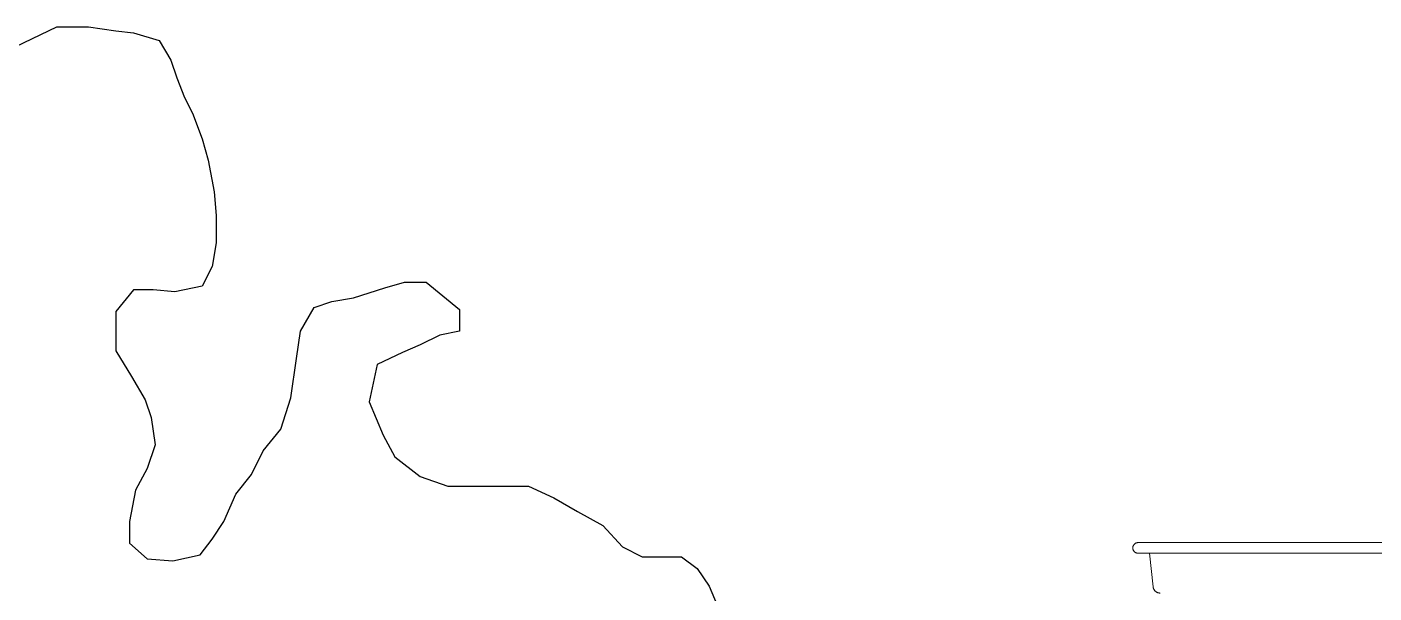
# Model space of a CAD drawing. Header units: millimetres. Extents: x 0 to 1200, y 0 to 841.
# Drawn here: x 270.87 to 296.22, y 730.64 to 741.3 of the extents above; entities that cross this region are included whole.
import ezdxf

# ---------------------------------------------------------------- set-up
doc = ezdxf.new("R2010")
doc.units = ezdxf.units.MM
doc.layers.add('Standard', color=7, linetype='Continuous', lineweight=25)

msp = doc.modelspace()

# ---------------------------------------------------------------- linework, layer by layer
at = {"layer": 'Standard', "color": 7, "linetype": 'Continuous', "lineweight": -3}
for p, q in [((270.659, 740.934), (271.434, 741.303)), ((271.434, 741.303), (272.026, 741.303)), ((272.026, 741.303), (272.543, 741.231)), ((272.543, 741.231), (272.876, 741.193)), ((272.876, 741.193), (273.356, 741.047)), ((273.356, 741.047), (273.578, 740.676)), ((273.578, 740.676), (273.689, 740.345)), ((273.689, 740.345), (273.837, 739.974)), ((273.837, 739.974), (273.985, 739.679)), ((273.985, 739.679), (274.169, 739.197)), ((274.169, 739.197), (274.28, 738.792)), ((274.28, 738.792), (274.391, 738.201)), ((274.391, 738.201), (274.428, 737.755)), ((274.428, 737.755), (274.428, 737.24)), ((274.428, 737.24), (274.355, 736.794)), ((274.355, 736.794), (274.169, 736.425)), ((272.876, 736.351), (272.543, 735.946)), ((273.245, 736.351), (272.876, 736.351)), ((273.652, 736.315), (273.245, 736.351)), ((274.169, 736.425), (273.652, 736.315)), ((277.015, 736.203), (277.607, 736.389)), ((277.607, 736.389), (277.976, 736.5)), ((277.976, 736.5), (278.383, 736.5)), ((278.383, 736.5), (279.011, 735.982)), ((276.276, 736.02), (276.609, 736.131)), ((276.609, 736.131), (277.015, 736.203)), ((272.543, 735.946), (272.543, 735.613)), ((276.017, 735.575), (276.276, 736.02)), ((279.011, 735.982), (279.011, 735.575)), ((272.543, 735.613), (272.543, 735.206)), ((275.943, 735.06), (276.017, 735.575)), ((279.011, 735.575), (278.641, 735.501)), ((278.272, 735.316), (277.939, 735.17)), ((278.641, 735.501), (278.272, 735.316)), ((272.543, 735.206), (272.839, 734.724)), ((275.833, 734.319), (275.943, 735.06)), ((277.939, 735.17), (277.459, 734.947)), ((277.459, 734.947), (277.311, 734.245)), ((272.839, 734.724), (273.098, 734.283)), ((273.098, 734.283), (273.208, 733.95)), ((275.647, 733.728), (275.833, 734.319)), ((277.311, 734.245), (277.57, 733.617)), ((273.208, 733.95), (273.283, 733.433)), ((275.315, 733.32), (275.647, 733.728)), ((277.57, 733.617), (277.792, 733.21)), ((273.283, 733.433), (273.135, 732.99)), ((275.094, 732.879), (275.315, 733.32)), ((277.792, 733.21), (278.272, 732.841)), ((273.135, 732.99), (272.912, 732.582)), ((274.798, 732.508), (275.094, 732.879)), ((278.272, 732.841), (278.789, 732.657)), ((272.912, 732.582), (272.802, 731.991)), ((274.576, 731.991), (274.798, 732.508)), ((278.789, 732.657), (279.306, 732.657)), ((279.306, 732.657), (279.824, 732.657)), ((279.824, 732.657), (280.305, 732.657)), ((280.305, 732.657), (280.784, 732.434)), ((280.784, 732.434), (281.228, 732.177)), ((281.228, 732.177), (281.709, 731.916)), ((272.802, 731.991), (272.802, 731.583)), ((274.355, 731.658), (274.576, 731.991)), ((281.709, 731.916), (282.079, 731.511)), ((272.802, 731.583), (273.135, 731.289)), ((274.132, 731.363), (274.355, 731.658)), ((282.079, 731.511), (282.448, 731.327)), ((273.135, 731.289), (273.616, 731.253)), ((273.616, 731.253), (274.132, 731.363)), ((282.448, 731.327), (282.744, 731.327)), ((282.744, 731.327), (283.187, 731.327)), ((283.187, 731.327), (283.483, 731.104)), ((283.483, 731.104), (283.705, 730.771)), ((283.705, 730.771), (283.926, 730.254))]:
    msp.add_line(p, q, dxfattribs=at)
at = {"layer": 'Standard', "color": 9, "linetype": 'Continuous', "lineweight": 18}
for p, q in [((291.678, 731.504), (291.679, 731.509)), ((291.679, 731.509), (291.678, 731.504)), ((291.678, 731.498), (291.678, 731.504)), ((291.678, 731.504), (291.678, 731.498)), ((291.678, 731.493), (291.678, 731.498)), ((291.678, 731.498), (291.678, 731.493)), ((291.678, 731.488), (291.678, 731.493)), ((291.678, 731.493), (291.678, 731.488)), ((291.679, 731.509), (291.68, 731.514)), ((291.68, 731.514), (291.679, 731.509)), ((291.68, 731.514), (291.681, 731.519)), ((291.681, 731.519), (291.68, 731.514)), ((291.681, 731.519), (291.683, 731.524)), ((291.683, 731.524), (291.681, 731.519)), ((291.683, 731.524), (291.684, 731.529)), ((291.684, 731.529), (291.683, 731.524)), ((291.684, 731.529), (291.686, 731.534)), ((291.686, 731.534), (291.684, 731.529)), ((291.686, 731.534), (291.689, 731.539)), ((291.689, 731.539), (291.686, 731.534)), ((291.689, 731.539), (291.691, 731.543)), ((291.691, 731.543), (291.689, 731.539)), ((291.691, 731.543), (291.694, 731.548)), ((291.694, 731.548), (291.691, 731.543)), ((291.694, 731.548), (291.697, 731.552)), ((291.697, 731.552), (291.694, 731.548)), ((291.697, 731.552), (291.7, 731.556)), ((291.7, 731.556), (291.697, 731.552)), ((291.7, 731.556), (291.703, 731.56)), ((291.703, 731.56), (291.7, 731.556)), ((291.703, 731.56), (291.707, 731.564)), ((291.707, 731.564), (291.703, 731.56)), ((291.707, 731.564), (291.711, 731.567)), ((291.711, 731.567), (291.707, 731.564)), ((291.711, 731.567), (291.715, 731.571)), ((291.715, 731.571), (291.711, 731.567)), ((291.715, 731.571), (291.719, 731.574)), ((291.719, 731.574), (291.715, 731.571)), ((291.719, 731.574), (291.723, 731.577)), ((291.723, 731.577), (291.719, 731.574)), ((291.723, 731.577), (291.728, 731.58)), ((291.728, 731.58), (291.723, 731.577)), ((291.728, 731.58), (291.732, 731.582)), ((291.732, 731.582), (291.728, 731.58)), ((291.732, 731.582), (291.737, 731.585)), ((291.737, 731.585), (291.732, 731.582)), ((291.737, 731.585), (291.742, 731.587)), ((291.742, 731.587), (291.737, 731.585)), ((291.742, 731.587), (291.747, 731.588)), ((291.747, 731.588), (291.742, 731.587)), ((291.747, 731.588), (291.752, 731.59)), ((291.752, 731.59), (291.747, 731.588)), ((291.752, 731.59), (291.757, 731.591)), ((291.757, 731.591), (291.752, 731.59)), ((291.757, 731.591), (291.762, 731.592)), ((291.762, 731.592), (291.757, 731.591)), ((291.762, 731.592), (291.767, 731.593)), ((291.767, 731.593), (291.762, 731.592)), ((291.767, 731.593), (291.772, 731.593)), ((291.772, 731.593), (291.767, 731.593)), ((291.772, 731.593), (291.778, 731.593)), ((291.778, 731.593), (291.772, 731.593)), ((291.778, 731.593), (454.958, 731.593)), ((291.678, 731.483), (291.678, 731.488)), ((291.678, 731.488), (291.678, 731.483)), ((291.679, 731.478), (291.678, 731.483)), ((291.678, 731.483), (291.679, 731.478)), ((291.68, 731.472), (291.679, 731.478)), ((291.679, 731.478), (291.68, 731.472)), ((291.681, 731.467), (291.68, 731.472)), ((291.68, 731.472), (291.681, 731.467)), ((291.683, 731.462), (291.681, 731.467)), ((291.681, 731.467), (291.683, 731.462)), ((291.684, 731.457), (291.683, 731.462)), ((291.683, 731.462), (291.684, 731.457)), ((291.686, 731.452), (291.684, 731.457)), ((291.684, 731.457), (291.686, 731.452)), ((291.689, 731.448), (291.686, 731.452)), ((291.686, 731.452), (291.689, 731.448)), ((291.691, 731.443), (291.689, 731.448)), ((291.689, 731.448), (291.691, 731.443)), ((291.694, 731.439), (291.691, 731.443)), ((291.691, 731.443), (291.694, 731.439)), ((291.697, 731.434), (291.694, 731.439)), ((291.694, 731.439), (291.697, 731.434)), ((291.7, 731.43), (291.697, 731.434)), ((291.697, 731.434), (291.7, 731.43)), ((291.703, 731.426), (291.7, 731.43)), ((291.7, 731.43), (291.703, 731.426)), ((291.707, 731.422), (291.703, 731.426)), ((291.703, 731.426), (291.707, 731.422)), ((291.711, 731.419), (291.707, 731.422)), ((291.707, 731.422), (291.711, 731.419)), ((291.715, 731.415), (291.711, 731.419)), ((291.711, 731.419), (291.715, 731.415)), ((291.719, 731.412), (291.715, 731.415)), ((291.715, 731.415), (291.719, 731.412)), ((291.723, 731.409), (291.719, 731.412)), ((291.719, 731.412), (291.723, 731.409)), ((291.728, 731.407), (291.723, 731.409)), ((291.723, 731.409), (291.728, 731.407)), ((291.732, 731.404), (291.728, 731.407)), ((291.728, 731.407), (291.732, 731.404)), ((291.737, 731.402), (291.732, 731.404)), ((291.732, 731.404), (291.737, 731.402)), ((291.742, 731.4), (291.737, 731.402)), ((291.737, 731.402), (291.742, 731.4)), ((291.747, 731.398), (291.742, 731.4)), ((291.742, 731.4), (291.747, 731.398)), ((291.752, 731.397), (291.747, 731.398)), ((291.747, 731.398), (291.752, 731.397)), ((291.757, 731.395), (291.752, 731.397)), ((291.752, 731.397), (291.757, 731.395)), ((291.762, 731.394), (291.757, 731.395)), ((291.757, 731.395), (291.762, 731.394)), ((291.767, 731.394), (291.762, 731.394)), ((291.762, 731.394), (291.767, 731.394)), ((291.772, 731.393), (291.767, 731.394)), ((291.767, 731.394), (291.772, 731.393)), ((291.778, 731.393), (291.772, 731.393)), ((291.772, 731.393), (291.778, 731.393)), ((291.778, 731.393), (454.958, 731.393)), ((292.059, 730.763), (291.99, 731.393)), ((291.99, 731.393), (292.059, 730.763)), ((292.06, 730.756), (292.059, 730.763)), ((292.059, 730.763), (292.06, 730.756)), ((292.061, 730.749), (292.06, 730.756)), ((292.06, 730.756), (292.061, 730.749)), ((292.063, 730.742), (292.061, 730.749)), ((292.061, 730.749), (292.063, 730.742)), ((292.065, 730.735), (292.063, 730.742)), ((292.063, 730.742), (292.065, 730.735)), ((292.067, 730.729), (292.065, 730.735)), ((292.065, 730.735), (292.067, 730.729)), ((292.07, 730.722), (292.067, 730.729)), ((292.067, 730.729), (292.07, 730.722)), ((292.073, 730.716), (292.07, 730.722)), ((292.07, 730.722), (292.073, 730.716)), ((292.077, 730.71), (292.073, 730.716)), ((292.073, 730.716), (292.077, 730.71)), ((292.08, 730.704), (292.077, 730.71)), ((292.077, 730.71), (292.08, 730.704)), ((292.084, 730.698), (292.08, 730.704)), ((292.08, 730.704), (292.084, 730.698)), ((292.088, 730.693), (292.084, 730.698)), ((292.084, 730.698), (292.088, 730.693)), ((292.093, 730.687), (292.088, 730.693)), ((292.088, 730.693), (292.093, 730.687)), ((292.098, 730.682), (292.093, 730.687)), ((292.093, 730.687), (292.098, 730.682)), ((292.103, 730.677), (292.098, 730.682)), ((292.098, 730.682), (292.103, 730.677)), ((292.108, 730.673), (292.103, 730.677)), ((292.103, 730.677), (292.108, 730.673)), ((292.114, 730.669), (292.108, 730.673)), ((292.108, 730.673), (292.114, 730.669)), ((292.12, 730.665), (292.114, 730.669)), ((292.114, 730.669), (292.12, 730.665)), ((292.126, 730.661), (292.12, 730.665)), ((292.12, 730.665), (292.126, 730.661)), ((292.132, 730.658), (292.126, 730.661)), ((292.126, 730.661), (292.132, 730.658)), ((292.138, 730.655), (292.132, 730.658)), ((292.132, 730.658), (292.138, 730.655)), ((292.144, 730.652), (292.138, 730.655)), ((292.138, 730.655), (292.144, 730.652)), ((292.151, 730.65), (292.144, 730.652)), ((292.144, 730.652), (292.151, 730.65)), ((292.158, 730.648), (292.151, 730.65)), ((292.151, 730.65), (292.158, 730.648)), ((292.165, 730.646), (292.158, 730.648)), ((292.158, 730.648), (292.165, 730.646)), ((292.171, 730.645), (292.165, 730.646)), ((292.165, 730.646), (292.171, 730.645)), ((292.178, 730.644), (292.171, 730.645)), ((292.171, 730.645), (292.178, 730.644)), ((292.185, 730.643), (292.178, 730.644)), ((292.178, 730.644), (292.185, 730.643)), ((292.192, 730.643), (292.185, 730.643)), ((292.185, 730.643), (292.192, 730.643))]:
    msp.add_line(p, q, dxfattribs=at)

doc.saveas('drawing.dxf')
